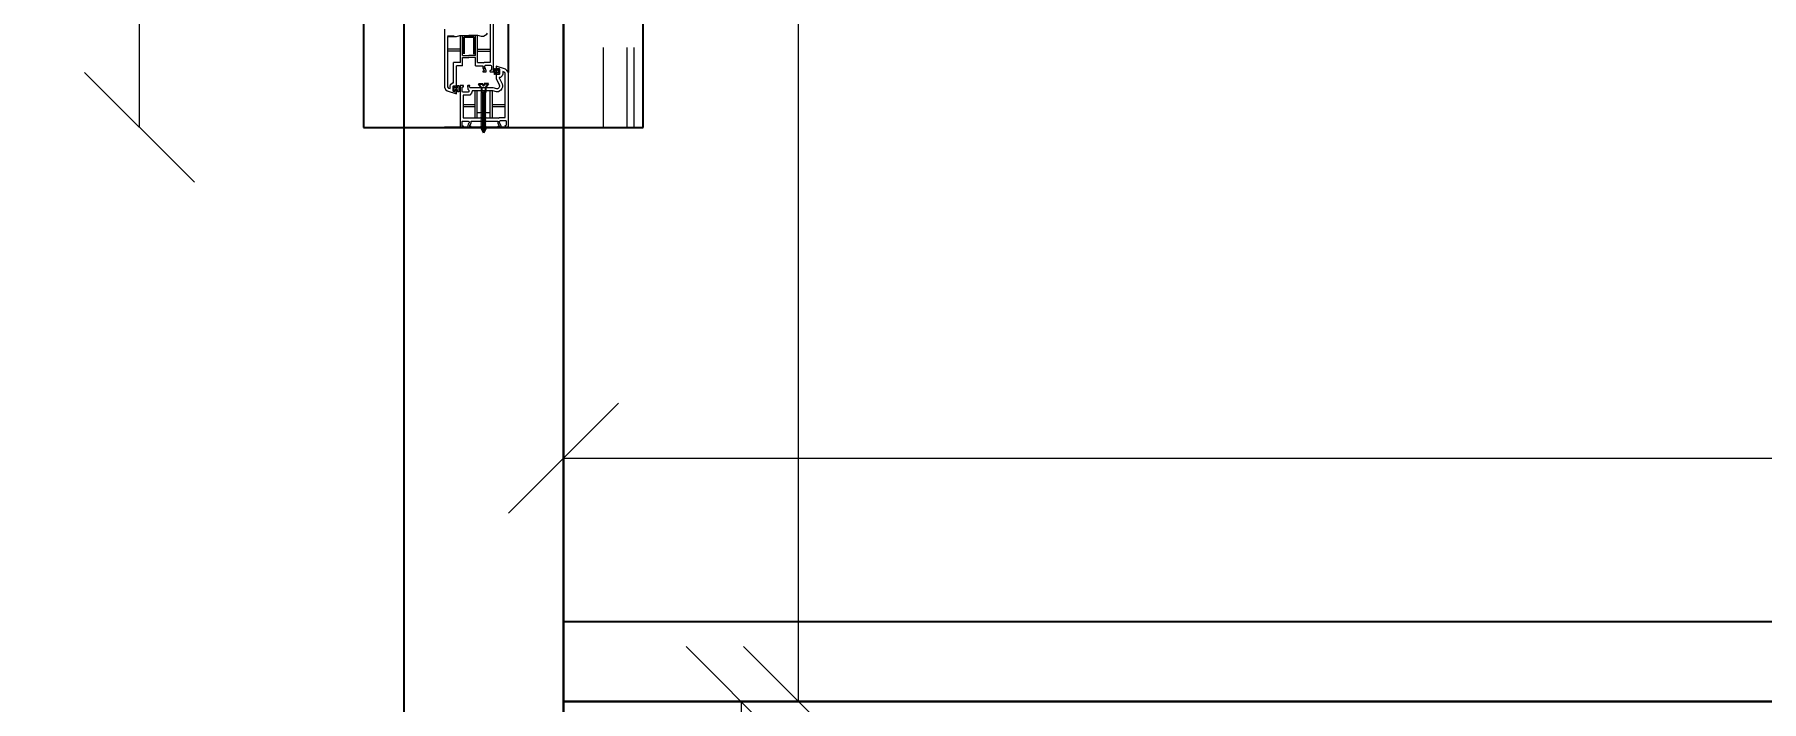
# Model space of a CAD drawing. Header units: metres. Extents: x -355 to 973, y -73 to 238.
# Drawn here: x 694.624 to 696.785, y 131.694 to 132.528 of the extents above; entities that cross this region are included whole.
import ezdxf

# ---------------------------------------------------------------- set-up
doc = ezdxf.new("R2010")
doc.units = ezdxf.units.M
doc.header["$LTSCALE"] = 3
doc.header["$MEASUREMENT"] = 0
for name, pattern in [('202$0$HIDDEN', [0.375, 0.25, -0.125]), ('ACAD_ISO02W100', [15, 12, -3]), ('DASHED2', [0.375, 0.25, -0.125])]:
    doc.linetypes.add(name, pattern=pattern)
for name, color, linetype in [('01B', 10, 'Continuous'), ('4', 4, 'ACAD_ISO02W100'), ('5', 2, 'Continuous')]:
    doc.layers.add(name, color=color, linetype=linetype)
doc.layers.add('05', color=21, linetype='Continuous', lineweight=5)
doc.layers.add('15', color=63, linetype='DASHED2', lineweight=15)
doc.styles.get("Standard").update_dxf_attribs({"font": 'arial.ttf'})
doc.dimstyles.new('ahmad', dxfattribs={"dimtxt": 0.2, "dimasz": 0.1375, "dimexe": 0, "dimexo": 0.0625, "dimgap": 0.09, "dimtad": 0, "dimzin": 0, "dimdsep": 46, "dimtxsty": 'Standard', "dimblk": 'OBLIQUE', "dimcen": 0.09, "dimclrd": 245, "dimclrt": 61, "dimadec": 0, "dimazin": 0, "dimtfac": 1, "dimtofl": 0, "dimtmove": 0, "dimatfit": 3, "dimldrblk": 'OBLIQUE', "dimfxl": 0, "dimfxlon": 1, "dimtolj": 1, "dimtzin": 0, "dimlwd": 13, "dimarcsym": 0})

# ---------------------------------------------------------------- blocks, each defined once
blk = doc.blocks.new('ddd')
at = {"layer": '01B', "color": 32}
for p, q in [((1657.2637, 1004.0293), (1657.2637, 1004.0793)), ((1657.2637, 1003.7293), (1657.2637, 1004.0293))]:
    blk.add_line(p, q, dxfattribs=at)
at = {"layer": '01B', "color": 143}
for p, q in [((1657.1951, 1003.9104), (1655.8322, 1003.9104)), ((1657.2637, 1003.9104), (1657.2637, 1003.8499)), ((1657.2637, 1003.9104), (1657.2637, 1003.8304)), ((1657.2091, 1003.8855), (1657.2091, 1003.8803)), ((1657.2091, 1003.8855), (1657.2144, 1003.8819)), ((1657.1721, 1003.8676), (1657.151, 1003.8676)), ((1657.151, 1003.8676), (1657.151, 1003.8546)), ((1657.2091, 1003.8803), (1657.2112, 1003.8803)), ((1657.2091, 1003.8732), (1657.2091, 1003.8784)), ((1657.2091, 1003.8784), (1657.2112, 1003.8784)), ((1657.2091, 1003.8732), (1657.2144, 1003.8768)), ((1657.2112, 1003.8803), (1657.2112, 1003.8793)), ((1657.2112, 1003.8784), (1657.2112, 1003.8793)), ((1657.2144, 1003.8819), (1657.2202, 1003.8819)), ((1657.2144, 1003.8768), (1657.2202, 1003.8768)), ((1657.2202, 1003.8819), (1657.2202, 1003.8793)), ((1657.2202, 1003.8819), (1657.2223, 1003.8793)), ((1657.2202, 1003.8768), (1657.2202, 1003.8793)), ((1657.2202, 1003.8768), (1657.2223, 1003.8793)), ((1657.2214, 1003.8819), (1657.2207, 1003.8813)), ((1657.2214, 1003.8768), (1657.2207, 1003.8774)), ((1657.2214, 1003.8819), (1657.2235, 1003.8793)), ((1657.2214, 1003.8768), (1657.2235, 1003.8793)), ((1657.2227, 1003.8819), (1657.2219, 1003.8813)), ((1657.2227, 1003.8768), (1657.2219, 1003.8774)), ((1657.2227, 1003.8819), (1657.2248, 1003.8793)), ((1657.2227, 1003.8768), (1657.2248, 1003.8793)), ((1657.2239, 1003.8819), (1657.2232, 1003.8813)), ((1657.2239, 1003.8768), (1657.2232, 1003.8774)), ((1657.2239, 1003.8819), (1657.226, 1003.8793)), ((1657.2239, 1003.8768), (1657.226, 1003.8793)), ((1657.2251, 1003.8819), (1657.2244, 1003.8813)), ((1657.2251, 1003.8768), (1657.2244, 1003.8774)), ((1657.2251, 1003.8819), (1657.2273, 1003.8793)), ((1657.2251, 1003.8768), (1657.2273, 1003.8793)), ((1657.2264, 1003.8819), (1657.2257, 1003.8813)), ((1657.2264, 1003.8768), (1657.2257, 1003.8774)), ((1657.2264, 1003.8819), (1657.2285, 1003.8793)), ((1657.2264, 1003.8768), (1657.2285, 1003.8793)), ((1657.2276, 1003.8819), (1657.2269, 1003.8813)), ((1657.2276, 1003.8768), (1657.2269, 1003.8774)), ((1657.2276, 1003.8819), (1657.2298, 1003.8793)), ((1657.2276, 1003.8768), (1657.2298, 1003.8793)), ((1657.2289, 1003.8819), (1657.2282, 1003.8813)), ((1657.2289, 1003.8768), (1657.2282, 1003.8774)), ((1657.2289, 1003.8819), (1657.231, 1003.8793)), ((1657.2289, 1003.8768), (1657.231, 1003.8793)), ((1657.2301, 1003.8819), (1657.2294, 1003.8813)), ((1657.2301, 1003.8768), (1657.2294, 1003.8774)), ((1657.2301, 1003.8819), (1657.2323, 1003.8793)), ((1657.2301, 1003.8768), (1657.2323, 1003.8793)), ((1657.2314, 1003.8819), (1657.2306, 1003.8813)), ((1657.2314, 1003.8768), (1657.2306, 1003.8774)), ((1657.2314, 1003.8819), (1657.2335, 1003.8793)), ((1657.2314, 1003.8768), (1657.2335, 1003.8793)), ((1657.2326, 1003.8819), (1657.2319, 1003.8813)), ((1657.2326, 1003.8768), (1657.2319, 1003.8774)), ((1657.2326, 1003.8819), (1657.2347, 1003.8793)), ((1657.2326, 1003.8768), (1657.2347, 1003.8793)), ((1657.2339, 1003.8819), (1657.2331, 1003.8813)), ((1657.2339, 1003.8768), (1657.2331, 1003.8774)), ((1657.2339, 1003.8819), (1657.236, 1003.8793)), ((1657.2339, 1003.8768), (1657.236, 1003.8793)), ((1657.2351, 1003.8819), (1657.2344, 1003.8813)), ((1657.2351, 1003.8768), (1657.2344, 1003.8774)), ((1657.2351, 1003.8819), (1657.2372, 1003.8793)), ((1657.2351, 1003.8768), (1657.2372, 1003.8793)), ((1657.2364, 1003.8819), (1657.2356, 1003.8813)), ((1657.2364, 1003.8768), (1657.2356, 1003.8774)), ((1657.2364, 1003.8819), (1657.2385, 1003.8793)), ((1657.2364, 1003.8768), (1657.2385, 1003.8793)), ((1657.2376, 1003.8819), (1657.2369, 1003.8813)), ((1657.2376, 1003.8768), (1657.2369, 1003.8774)), ((1657.2376, 1003.8819), (1657.2397, 1003.8793)), ((1657.2376, 1003.8768), (1657.2397, 1003.8793)), ((1657.2388, 1003.8819), (1657.2381, 1003.8813)), ((1657.2388, 1003.8768), (1657.2381, 1003.8774)), ((1657.2388, 1003.8819), (1657.241, 1003.8793)), ((1657.2388, 1003.8768), (1657.241, 1003.8793)), ((1657.2401, 1003.8819), (1657.2394, 1003.8813)), ((1657.2401, 1003.8768), (1657.2394, 1003.8774)), ((1657.2401, 1003.8819), (1657.2422, 1003.8793)), ((1657.2401, 1003.8768), (1657.2422, 1003.8793)), ((1657.2413, 1003.8819), (1657.2406, 1003.8813)), ((1657.2413, 1003.8768), (1657.2406, 1003.8774)), ((1657.2413, 1003.8819), (1657.2435, 1003.8793)), ((1657.2413, 1003.8768), (1657.2435, 1003.8793)), ((1657.2426, 1003.8819), (1657.2419, 1003.8813)), ((1657.2426, 1003.8768), (1657.2419, 1003.8774)), ((1657.2426, 1003.8819), (1657.2447, 1003.8793)), ((1657.2426, 1003.8768), (1657.2447, 1003.8793)), ((1657.2438, 1003.8819), (1657.2431, 1003.8813)), ((1657.2438, 1003.8768), (1657.2431, 1003.8774)), ((1657.2438, 1003.8819), (1657.246, 1003.8793)), ((1657.2438, 1003.8768), (1657.246, 1003.8793)), ((1657.2451, 1003.8819), (1657.2443, 1003.8813)), ((1657.2451, 1003.8768), (1657.2443, 1003.8774)), ((1657.2451, 1003.8819), (1657.2472, 1003.8793)), ((1657.2451, 1003.8768), (1657.2472, 1003.8793)), ((1657.2463, 1003.8819), (1657.2456, 1003.8813)), ((1657.2463, 1003.8768), (1657.2456, 1003.8774)), ((1657.2463, 1003.8819), (1657.2484, 1003.8793)), ((1657.2463, 1003.8768), (1657.2484, 1003.8793)), ((1657.2476, 1003.8819), (1657.2468, 1003.8813)), ((1657.2476, 1003.8768), (1657.2468, 1003.8774)), ((1657.2476, 1003.8819), (1657.2497, 1003.8793)), ((1657.2476, 1003.8768), (1657.2497, 1003.8793)), ((1657.2488, 1003.8819), (1657.2481, 1003.8813)), ((1657.2488, 1003.8768), (1657.2481, 1003.8774)), ((1657.2488, 1003.8819), (1657.2509, 1003.8793)), ((1657.2488, 1003.8768), (1657.2509, 1003.8793)), ((1657.2501, 1003.8819), (1657.2493, 1003.8813)), ((1657.2501, 1003.8768), (1657.2493, 1003.8774)), ((1657.2501, 1003.8819), (1657.2522, 1003.8793)), ((1657.2501, 1003.8768), (1657.2522, 1003.8793)), ((1657.2513, 1003.8819), (1657.2506, 1003.8813)), ((1657.2513, 1003.8768), (1657.2506, 1003.8774)), ((1657.2513, 1003.8819), (1657.2534, 1003.8793)), ((1657.2513, 1003.8768), (1657.2534, 1003.8793)), ((1657.2525, 1003.8819), (1657.2518, 1003.8813)), ((1657.2525, 1003.8768), (1657.2518, 1003.8774)), ((1657.2525, 1003.8819), (1657.2547, 1003.8793)), ((1657.2525, 1003.8768), (1657.2547, 1003.8793)), ((1657.2538, 1003.8819), (1657.2531, 1003.8813)), ((1657.2538, 1003.8768), (1657.2531, 1003.8774)), ((1657.2538, 1003.8819), (1657.2559, 1003.8793)), ((1657.2538, 1003.8768), (1657.2559, 1003.8793)), ((1657.255, 1003.8819), (1657.2543, 1003.8813)), ((1657.255, 1003.8768), (1657.2543, 1003.8774)), ((1657.255, 1003.8819), (1657.2572, 1003.8793)), ((1657.255, 1003.8768), (1657.2572, 1003.8793)), ((1657.2563, 1003.8819), (1657.2556, 1003.8813)), ((1657.2563, 1003.8768), (1657.2556, 1003.8774)), ((1657.2563, 1003.8819), (1657.2584, 1003.8793)), ((1657.2563, 1003.8768), (1657.2584, 1003.8793)), ((1657.2575, 1003.8819), (1657.2568, 1003.8813)), ((1657.2575, 1003.8768), (1657.2568, 1003.8774)), ((1657.2575, 1003.8819), (1657.2597, 1003.8793)), ((1657.2575, 1003.8768), (1657.2597, 1003.8793)), ((1657.2588, 1003.8819), (1657.258, 1003.8813)), ((1657.2588, 1003.8768), (1657.258, 1003.8774)), ((1657.2588, 1003.8819), (1657.2609, 1003.8793)), ((1657.2588, 1003.8768), (1657.2609, 1003.8793)), ((1657.26, 1003.8819), (1657.2593, 1003.8813)), ((1657.26, 1003.8768), (1657.2593, 1003.8774)), ((1657.26, 1003.8819), (1657.2622, 1003.8793)), ((1657.26, 1003.8768), (1657.2622, 1003.8793)), ((1657.2613, 1003.8819), (1657.2605, 1003.8813)), ((1657.2613, 1003.8768), (1657.2605, 1003.8774)), ((1657.2613, 1003.8819), (1657.2634, 1003.8793)), ((1657.2613, 1003.8768), (1657.2634, 1003.8793)), ((1657.2625, 1003.8819), (1657.2618, 1003.8813)), ((1657.2625, 1003.8768), (1657.2618, 1003.8774)), ((1657.2625, 1003.8819), (1657.2646, 1003.8793)), ((1657.2625, 1003.8768), (1657.2646, 1003.8793)), ((1657.2638, 1003.8819), (1657.263, 1003.8813)), ((1657.2638, 1003.8768), (1657.263, 1003.8774)), ((1657.2638, 1003.8819), (1657.2659, 1003.8793)), ((1657.2638, 1003.8768), (1657.2659, 1003.8793)), ((1657.265, 1003.8819), (1657.2643, 1003.8813)), ((1657.265, 1003.8768), (1657.2643, 1003.8774)), ((1657.265, 1003.8819), (1657.2671, 1003.8793)), ((1657.265, 1003.8819), (1657.2704, 1003.8793)), ((1657.265, 1003.8768), (1657.2671, 1003.8793)), ((1657.265, 1003.8768), (1657.2704, 1003.8793)), ((1657.1499, 1003.8427), (1657.1499, 1003.8342)), ((1657.151, 1003.8546), (1657.1718, 1003.8546))]:
    blk.add_line(p, q, dxfattribs=at)
at = {"layer": '05', "color": 143}
for p, q in [((1657.1911, 1003.907), (1657.1872, 1003.8953)), ((1657.1924, 1003.9087), (1657.1911, 1003.907)), ((1657.1951, 1003.9104), (1657.1924, 1003.9087)), ((1657.1945, 1003.9052), (1657.1939, 1003.9033)), ((1657.195, 1003.9058), (1657.1945, 1003.9052)), ((1657.1962, 1003.9066), (1657.195, 1003.9058)), ((1657.2637, 1003.9104), (1657.1951, 1003.9104)), ((1657.2513, 1003.9066), (1657.1962, 1003.9066)), ((1657.2352, 1003.8904), (1657.2352, 1003.9066)), ((1657.2377, 1003.8904), (1657.2377, 1003.9066)), ((1657.2513, 1003.8993), (1657.2513, 1003.9066)), ((1657.2551, 1003.9067), (1657.2557, 1003.9077)), ((1657.2551, 1003.9006), (1657.2551, 1003.9067)), ((1657.2557, 1003.9077), (1657.2563, 1003.9078)), ((1657.2563, 1003.9078), (1657.2606, 1003.9078)), ((1657.2606, 1003.9078), (1657.2617, 1003.9073)), ((1657.2617, 1003.9073), (1657.2617, 1003.9063)), ((1657.2617, 1003.9063), (1657.2623, 1003.9057)), ((1657.2623, 1003.9057), (1657.2637, 1003.9064)), ((1657.2637, 1003.9064), (1657.2637, 1003.9104)), ((1657.166, 1003.8717), (1657.166, 1003.8879)), ((1657.1685, 1003.8717), (1657.1685, 1003.8879)), ((1657.1872, 1003.8953), (1657.1911, 1003.8953)), ((1657.1895, 1003.8966), (1657.1902, 1003.8989)), ((1657.1896, 1003.8962), (1657.1895, 1003.8966)), ((1657.1899, 1003.8958), (1657.1896, 1003.8962)), ((1657.1904, 1003.8957), (1657.1899, 1003.8958)), ((1657.19, 1003.8929), (1657.19, 1003.894)), ((1657.1977, 1003.8929), (1657.19, 1003.8929)), ((1657.1902, 1003.8989), (1657.1905, 1003.8993)), ((1657.1911, 1003.8957), (1657.1904, 1003.8957)), ((1657.1905, 1003.8993), (1657.1908, 1003.8995)), ((1657.1908, 1003.8995), (1657.1965, 1003.8995)), ((1657.1911, 1003.8953), (1657.1911, 1003.8957)), ((1657.1939, 1003.9033), (1657.1973, 1003.9033)), ((1657.196, 1003.8958), (1657.1957, 1003.8955)), ((1657.1957, 1003.8955), (1657.1957, 1003.8953)), ((1657.1957, 1003.8953), (1657.1961, 1003.8951)), ((1657.1974, 1003.8964), (1657.196, 1003.8958)), ((1657.1961, 1003.8951), (1657.2025, 1003.8951)), ((1657.1965, 1003.8995), (1657.197, 1003.8993)), ((1657.197, 1003.8993), (1657.1974, 1003.8989)), ((1657.1973, 1003.9033), (1657.1992, 1003.9026)), ((1657.1974, 1003.8989), (1657.1974, 1003.8964)), ((1657.1977, 1003.8939), (1657.1977, 1003.8929)), ((1657.1992, 1003.9026), (1657.2012, 1003.9005)), ((1657.2012, 1003.9005), (1657.2012, 1003.899)), ((1657.2012, 1003.899), (1657.2017, 1003.899)), ((1657.2017, 1003.899), (1657.2093, 1003.9027)), ((1657.2025, 1003.8951), (1657.2106, 1003.899)), ((1657.2093, 1003.9027), (1657.2113, 1003.9031)), ((1657.2106, 1003.899), (1657.2116, 1003.8993)), ((1657.2113, 1003.9031), (1657.2133, 1003.903)), ((1657.2116, 1003.8993), (1657.2126, 1003.8992)), ((1657.2126, 1003.8992), (1657.2135, 1003.8989)), ((1657.2133, 1003.903), (1657.2152, 1003.9024)), ((1657.2135, 1003.8989), (1657.2143, 1003.8983)), ((1657.2143, 1003.8983), (1657.2149, 1003.8976)), ((1657.2154, 1003.8958), (1657.2144, 1003.8914)), ((1657.2144, 1003.8914), (1657.2144, 1003.8833)), ((1657.2149, 1003.8976), (1657.2154, 1003.8969)), ((1657.2152, 1003.9024), (1657.217, 1003.9011)), ((1657.2154, 1003.8969), (1657.2154, 1003.8958)), ((1657.217, 1003.9011), (1657.218, 1003.8999)), ((1657.218, 1003.8999), (1657.2192, 1003.898)), ((1657.2192, 1003.8954), (1657.2182, 1003.891)), ((1657.2182, 1003.891), (1657.2182, 1003.8833)), ((1657.252, 1003.8904), (1657.2182, 1003.8904)), ((1657.252, 1003.8878), (1657.2182, 1003.8878)), ((1657.2192, 1003.898), (1657.2192, 1003.8954)), ((1657.2457, 1003.8878), (1657.2457, 1003.8709)), ((1657.2521, 1003.8982), (1657.2513, 1003.8993)), ((1657.252, 1003.8979), (1657.2521, 1003.8982)), ((1657.252, 1003.8755), (1657.252, 1003.8979)), ((1657.2558, 1003.8997), (1657.2551, 1003.9006)), ((1657.2571, 1003.8991), (1657.2558, 1003.8997)), ((1657.2558, 1003.8967), (1657.2561, 1003.8971)), ((1657.2558, 1003.8755), (1657.2558, 1003.8967)), ((1657.2561, 1003.8971), (1657.2572, 1003.8971)), ((1657.2584, 1003.8999), (1657.2571, 1003.8991)), ((1657.2572, 1003.8971), (1657.2584, 1003.8971)), ((1657.2623, 1003.9014), (1657.2584, 1003.8999)), ((1657.2584, 1003.8971), (1657.2622, 1003.8989)), ((1657.2622, 1003.8989), (1657.2626, 1003.8984)), ((1657.2637, 1003.9013), (1657.2623, 1003.9014)), ((1657.2626, 1003.8984), (1657.2627, 1003.8971)), ((1657.2627, 1003.8971), (1657.2633, 1003.897)), ((1657.2633, 1003.897), (1657.2637, 1003.8972)), ((1657.2637, 1003.8972), (1657.2637, 1003.9013)), ((1657.1827, 1003.8717), (1657.149, 1003.8717)), ((1657.1739, 1003.8691), (1657.149, 1003.8691)), ((1657.1739, 1003.8691), (1657.1739, 1003.861)), ((1657.1866, 1003.8691), (1657.1764, 1003.8691)), ((1657.1764, 1003.8691), (1657.1764, 1003.861)), ((1657.2119, 1003.862), (1657.2113, 1003.8624)), ((1657.2113, 1003.8624), (1657.2113, 1003.8596)), ((1657.2127, 1003.8614), (1657.2119, 1003.862)), ((1657.2135, 1003.8619), (1657.2127, 1003.8614)), ((1657.2141, 1003.8625), (1657.2135, 1003.8619)), ((1657.2144, 1003.8632), (1657.2141, 1003.8625)), ((1657.2144, 1003.8833), (1657.2144, 1003.8632)), ((1657.2182, 1003.8833), (1657.2182, 1003.865)), ((1657.2182, 1003.8709), (1657.252, 1003.8709)), ((1657.2182, 1003.8683), (1657.252, 1003.8683)), ((1657.2182, 1003.865), (1657.2186, 1003.865)), ((1657.2186, 1003.865), (1657.221, 1003.8643)), ((1657.221, 1003.8643), (1657.2235, 1003.862)), ((1657.2235, 1003.862), (1657.2235, 1003.8537)), ((1657.2352, 1003.8537), (1657.2352, 1003.8683)), ((1657.2377, 1003.8537), (1657.2377, 1003.8683)), ((1657.252, 1003.8612), (1657.252, 1003.8755)), ((1657.2558, 1003.864), (1657.2558, 1003.8755)), ((1657.2586, 1003.864), (1657.2558, 1003.864)), ((1657.2593, 1003.8635), (1657.2586, 1003.864)), ((1657.2612, 1003.8623), (1657.2593, 1003.8635)), ((1657.2622, 1003.8623), (1657.2612, 1003.8623)), ((1657.2628, 1003.8638), (1657.2622, 1003.8623)), ((1657.2631, 1003.8638), (1657.2628, 1003.8638)), ((1657.2637, 1003.8637), (1657.2631, 1003.8638)), ((1657.2637, 1003.8599), (1657.2637, 1003.8637)), ((1657.2637, 1003.8637), (1657.2637, 1003.8637)), ((1657.149, 1003.8567), (1657.149, 1003.861)), ((1657.149, 1003.8498), (1657.149, 1003.8567)), ((1657.1739, 1003.8529), (1657.149, 1003.8529)), ((1657.1827, 1003.8504), (1657.149, 1003.8504)), ((1657.15, 1003.8453), (1657.149, 1003.8498)), ((1657.1499, 1003.8427), (1657.15, 1003.8453)), ((1657.166, 1003.8504), (1657.166, 1003.8342)), ((1657.1685, 1003.8504), (1657.1685, 1003.8342)), ((1657.1739, 1003.8529), (1657.1739, 1003.861)), ((1657.1764, 1003.8529), (1657.1764, 1003.861)), ((1657.1866, 1003.8529), (1657.1764, 1003.8529)), ((1657.1827, 1003.8504), (1657.1827, 1003.8418)), ((1657.2079, 1003.8418), (1657.1827, 1003.8418)), ((1657.1866, 1003.8529), (1657.1866, 1003.8456)), ((1657.213, 1003.8456), (1657.1866, 1003.8456)), ((1657.2079, 1003.8403), (1657.2079, 1003.8418)), ((1657.2099, 1003.8382), (1657.2079, 1003.8403)), ((1657.2113, 1003.8596), (1657.2119, 1003.8591)), ((1657.2117, 1003.8544), (1657.2114, 1003.8541)), ((1657.2114, 1003.8541), (1657.2114, 1003.8499)), ((1657.2114, 1003.8499), (1657.2637, 1003.8499)), ((1657.2114, 1003.8469), (1657.2114, 1003.8483)), ((1657.2114, 1003.8483), (1657.2191, 1003.8483)), ((1657.2126, 1003.8544), (1657.2117, 1003.8544)), ((1657.2117, 1003.8444), (1657.2131, 1003.845)), ((1657.2117, 1003.8418), (1657.2117, 1003.8444)), ((1657.2121, 1003.8414), (1657.2117, 1003.8418)), ((1657.2119, 1003.8591), (1657.216, 1003.8598)), ((1657.2126, 1003.8412), (1657.2121, 1003.8414)), ((1657.2129, 1003.8541), (1657.2126, 1003.8544)), ((1657.2183, 1003.8412), (1657.2126, 1003.8412)), ((1657.2129, 1003.8535), (1657.2129, 1003.8541)), ((1657.2131, 1003.8529), (1657.2129, 1003.8535)), ((1657.2134, 1003.8454), (1657.213, 1003.8456)), ((1657.2135, 1003.8527), (1657.2131, 1003.8529)), ((1657.2131, 1003.845), (1657.2134, 1003.8452)), ((1657.2134, 1003.8452), (1657.2134, 1003.8454)), ((1657.219, 1003.8527), (1657.2135, 1003.8527)), ((1657.216, 1003.8598), (1657.2171, 1003.8611)), ((1657.2171, 1003.8611), (1657.2181, 1003.8611)), ((1657.218, 1003.8338), (1657.2219, 1003.8455)), ((1657.2219, 1003.8455), (1657.218, 1003.8455)), ((1657.218, 1003.8455), (1657.218, 1003.8451)), ((1657.218, 1003.8451), (1657.2187, 1003.8451)), ((1657.2181, 1003.8611), (1657.2191, 1003.8609)), ((1657.2186, 1003.8415), (1657.2183, 1003.8412)), ((1657.219, 1003.8419), (1657.2186, 1003.8415)), ((1657.2187, 1003.8451), (1657.2192, 1003.845)), ((1657.2195, 1003.8531), (1657.219, 1003.8527)), ((1657.2196, 1003.8441), (1657.219, 1003.8419)), ((1657.2191, 1003.8609), (1657.2197, 1003.8603)), ((1657.2191, 1003.8483), (1657.2191, 1003.8467)), ((1657.2192, 1003.845), (1657.2195, 1003.8445)), ((1657.2197, 1003.8537), (1657.2195, 1003.8531)), ((1657.2195, 1003.8445), (1657.2196, 1003.8441)), ((1657.2197, 1003.8603), (1657.2197, 1003.8537)), ((1657.2235, 1003.8537), (1657.252, 1003.8537)), ((1657.252, 1003.8537), (1657.252, 1003.8612)), ((1657.2558, 1003.8601), (1657.2562, 1003.8609)), ((1657.2558, 1003.8529), (1657.2558, 1003.8601)), ((1657.2563, 1003.8525), (1657.2558, 1003.8529)), ((1657.2562, 1003.8609), (1657.257, 1003.8613)), ((1657.2616, 1003.8525), (1657.2563, 1003.8525)), ((1657.257, 1003.8613), (1657.2582, 1003.8612)), ((1657.2582, 1003.8612), (1657.2589, 1003.8606)), ((1657.2589, 1003.8606), (1657.2596, 1003.8599)), ((1657.2596, 1003.8599), (1657.263, 1003.8594)), ((1657.2624, 1003.8533), (1657.2616, 1003.8525)), ((1657.2631, 1003.8544), (1657.2624, 1003.8543)), ((1657.2624, 1003.8543), (1657.2624, 1003.8533)), ((1657.263, 1003.8594), (1657.2637, 1003.8599)), ((1657.2637, 1003.8541), (1657.2631, 1003.8544)), ((1657.2637, 1003.8499), (1657.2637, 1003.8541)), ((1657.1407, 1003.8304), (1657.214, 1003.8304)), ((1657.1499, 1003.8342), (1657.2129, 1003.8342)), ((1657.2119, 1003.8374), (1657.2099, 1003.8382)), ((1657.2152, 1003.8374), (1657.2119, 1003.8374)), ((1657.2129, 1003.8342), (1657.2141, 1003.835)), ((1657.214, 1003.8304), (1657.2167, 1003.8321)), ((1657.2141, 1003.835), (1657.2146, 1003.8356)), ((1657.2146, 1003.8356), (1657.2152, 1003.8374)), ((1657.2167, 1003.8321), (1657.218, 1003.8338))]:
    blk.add_line(p, q, dxfattribs=at)
for points in [[(1657.1944, 1003.8917), (1657.1259, 1003.8917)], [(1657.1827, 1003.8717), (1657.1827, 1003.8792), (1657.1829, 1003.8795), (1657.1821, 1003.8806), (1657.1821, 1003.8879), (1657.127, 1003.8879)], [(1657.1459, 1003.8837), (1657.1478, 1003.8825), (1657.1488, 1003.8812), (1657.1499, 1003.8794), (1657.15, 1003.8768), (1657.149, 1003.8723), (1657.149, 1003.8654), (1657.149, 1003.861)], [(1657.1866, 1003.8691), (1657.1866, 1003.878), (1657.1869, 1003.8784), (1657.188, 1003.8784), (1657.1892, 1003.8784), (1657.1929, 1003.8802), (1657.1934, 1003.8797), (1657.1935, 1003.8785), (1657.1941, 1003.8783), (1657.1944, 1003.8785), (1657.1944, 1003.8826), (1657.193, 1003.8828), (1657.1892, 1003.8813), (1657.1879, 1003.8805), (1657.1866, 1003.881), (1657.1859, 1003.8819), (1657.1859, 1003.888), (1657.1865, 1003.889), (1657.1871, 1003.8891), (1657.1914, 1003.8891), (1657.1925, 1003.8887), (1657.1925, 1003.8876), (1657.193, 1003.8871), (1657.1944, 1003.8877), (1657.1944, 1003.8917)], [(1657.19, 1003.894), (1657.1924, 1003.894), (1657.1924, 1003.8969), (1657.1909, 1003.8969), (1657.1913, 1003.8982), (1657.1961, 1003.8982), (1657.1961, 1003.8972), (1657.1953, 1003.8969), (1657.1944, 1003.8961), (1657.1944, 1003.8945), (1657.1958, 1003.8939), (1657.1977, 1003.8939)], [(1657.2191, 1003.8467), (1657.2167, 1003.8467), (1657.2167, 1003.8438), (1657.2182, 1003.8438), (1657.2178, 1003.8425), (1657.213, 1003.8425), (1657.213, 1003.8435), (1657.2138, 1003.8439), (1657.2147, 1003.8446), (1657.2147, 1003.8462), (1657.2133, 1003.8469), (1657.2114, 1003.8469)]]:
    blk.add_lwpolyline(points, dxfattribs=at)
blk.add_lwpolyline([(1657.1898, 1003.8801), (1657.1894, 1003.8799), (1657.1903, 1003.8803)], close=True, dxfattribs=at)
at = {"layer": '15'}
for p, q in [((1657.2637, 1003.9793), (1655.7637, 1003.9793)), ((1655.7637, 1003.7793), (1657.2637, 1003.7793))]:
    blk.add_line(p, q, dxfattribs=at)
at = {"layer": '5', "color": 32}
for p, q in [((1657.2637, 1004.0793), (1655.7637, 1004.0793)), ((1655.7637, 1003.7293), (1657.2637, 1003.7293))]:
    blk.add_line(p, q, dxfattribs=at)
at = {"layer": '5', "color": 5, "linetype": '202$0$HIDDEN', "lineweight": 5, "ltscale": 0.1}
for p, q in [((1657.2637, 1004.0678), (1655.7637, 1004.0678)), ((1657.2637, 1004.059), (1655.7637, 1004.059)), ((1657.2637, 1004.0293), (1655.7637, 1004.0293))]:
    blk.add_line(p, q, dxfattribs=at)
blk = doc.blocks.new('_Oblique')
at = {"color": 0, "linetype": 'ByBlock', "lineweight": -2}
blk.add_line((-0.5, -0.5), (0.5, 0.5), dxfattribs=at)
blk = doc.blocks.new('*D522')
at = {"color": 245, "lineweight": 13, "transparency": 16777216}
for p, q in [((694.7554, 133.9122), (694.7554, 133.5022)), ((694.7554, 132.4122), (694.7554, 132.8222))]:
    blk.add_line(p, q, dxfattribs=at)
at = {"layer": 'Defpoints', "color": 0, "transparency": 16777216}
for p in [(695.0361, 133.9122), (694.7554, 132.4122), (695.0361, 132.4122)]:
    blk.add_point(p, dxfattribs=at)
at = {"color": 245, "lineweight": 13, "transparency": 16777216, "xscale": 0.1375, "yscale": 0.1375, "zscale": 0.1375}
for p, rotation in [((694.7554, 133.9122), 90), ((694.7554, 132.4122), 270)]:
    blk.add_blockref('_Oblique', p, dxfattribs=dict(at, rotation=rotation))
at = {"color": 61, "transparency": 16777216, "insert": (694.7554, 133.1622), "char_height": 0.2, "attachment_point": 5, "rotation": 90}
blk.add_mtext('\\A1;1.50', dxfattribs=at)
blk = doc.blocks.new('*D534')
at = {"color": 245, "lineweight": 13, "transparency": 16777216}
for p, q in [((695.5084, 131.6941), (695.5084, 130.4935)), ((695.5084, 128.5941), (695.5084, 129.7948))]:
    blk.add_line(p, q, dxfattribs=at)
at = {"layer": 'Defpoints', "color": 0, "transparency": 16777216}
for p in [(695.2861, 131.6941), (695.2861, 128.5941), (695.5084, 128.5941)]:
    blk.add_point(p, dxfattribs=at)
at = {"color": 245, "lineweight": 13, "transparency": 16777216, "xscale": 0.1375, "yscale": 0.1375, "zscale": 0.1375}
for p, rotation in [((695.5084, 131.6941), 90), ((695.5084, 128.5941), 270)]:
    blk.add_blockref('_Oblique', p, dxfattribs=dict(at, rotation=rotation))
at = {"color": 61, "transparency": 16777216, "insert": (695.5084, 130.1441), "char_height": 0.2, "attachment_point": 5, "rotation": 90}
blk.add_mtext('\\A1;3.10', dxfattribs=at)
blk = doc.blocks.new('*D536')
at = {"color": 245, "lineweight": 13, "transparency": 16777216}
for p, q in [((695.5802, 134.7941), (695.5802, 133.5935)), ((695.5802, 131.6941), (695.5802, 132.8948))]:
    blk.add_line(p, q, dxfattribs=at)
at = {"layer": 'Defpoints', "color": 0, "transparency": 16777216}
for p in [(695.2861, 134.7941), (695.2861, 131.6941), (695.5802, 131.6941)]:
    blk.add_point(p, dxfattribs=at)
at = {"color": 245, "lineweight": 13, "transparency": 16777216, "xscale": 0.1375, "yscale": 0.1375, "zscale": 0.1375}
for p, rotation in [((695.5802, 134.7941), 90), ((695.5802, 131.6941), 270)]:
    blk.add_blockref('_Oblique', p, dxfattribs=dict(at, rotation=rotation))
at = {"color": 61, "transparency": 16777216, "insert": (695.5802, 133.2441), "char_height": 0.2, "attachment_point": 5, "rotation": 90}
blk.add_mtext('\\A1;3.10', dxfattribs=at)
blk = doc.blocks.new('*D541')
at = {"color": 245, "lineweight": 13, "transparency": 16777216}
for p, q in [((695.2861, 131.9983), (697.0425, 131.9983)), ((699.5045, 131.9983), (697.7481, 131.9983))]:
    blk.add_line(p, q, dxfattribs=at)
at = {"layer": 'Defpoints', "color": 0, "transparency": 16777216}
for p in [(695.2861, 131.9983), (695.2861, 131.7941), (699.5045, 131.7941)]:
    blk.add_point(p, dxfattribs=at)
at = {"color": 245, "lineweight": 13, "transparency": 16777216, "xscale": 0.1375, "yscale": 0.1375, "zscale": 0.1375, "rotation": 180}
blk.add_blockref('_Oblique', (695.2861, 131.9983), dxfattribs=at)
at = {"color": 245, "lineweight": 13, "transparency": 16777216, "xscale": 0.1375, "yscale": 0.1375, "zscale": 0.1375}
blk.add_blockref('_Oblique', (699.5045, 131.9983), dxfattribs=at)
at = {"color": 61, "transparency": 16777216, "insert": (697.3953, 131.9983), "char_height": 0.2, "attachment_point": 5}
blk.add_mtext('\\A1;4.22', dxfattribs=at)

msp = doc.modelspace()

# ---------------------------------------------------------------- linework, layer by layer
for p, q in [((695.0861, 134.9941), (695.0861, 122.1171)), ((695.2861, 125.5941), (695.2861, 134.5941))]:
    msp.add_line(p, q)
at = {"layer": '4', "color": 0}
for p, q in [((695.2861, 134.7941), (695.2861, 131.6941)), ((695.2861, 134.5941), (695.2861, 131.5941)), ((695.2861, 131.7941), (699.3861, 131.7941)), ((695.2861, 131.6941), (699.3861, 131.6941)), ((695.2861, 131.6941), (695.2861, 128.5941)), ((698.3861, 131.6941), (695.2861, 131.6941))]:
    msp.add_line(p, q, dxfattribs=at)

# ---------------------------------------------------------------- block references
at = {"layer": '05', "rotation": 270}
msp.add_blockref('ddd', (-308.6933, 1789.6759), dxfattribs=at)

# ---------------------------------------------------------------- dimensions: what is measured, and where the dimension line sits
for base, p1, p2, picture, middle in [((695.5802, 131.6941), (695.2861, 134.7941), (695.2861, 131.6941), '*D536', (695.5802, 133.2441)), ((694.7554, 132.4122), (695.0361, 133.9122), (695.0361, 132.4122), '*D522', (694.7554, 133.1622)), ((695.5084, 128.5941), (695.2861, 131.6941), (695.2861, 128.5941), '*D534', (695.5084, 130.1441))]:
    dim = msp.add_linear_dim(base=base, p1=p1, p2=p2, angle=270, dimstyle='ahmad')
    dim.commit()
    dim.dimension.update_dxf_attribs({"geometry": picture, "text_midpoint": middle})
dim = msp.add_linear_dim(base=(695.2861, 131.9983), p1=(699.5045, 131.7941), p2=(695.2861, 131.7941), dimstyle='ahmad')
dim.commit()
dim.dimension.update_dxf_attribs({"geometry": '*D541', "text_midpoint": (697.3953, 131.9983)})

doc.saveas('drawing.dxf')
